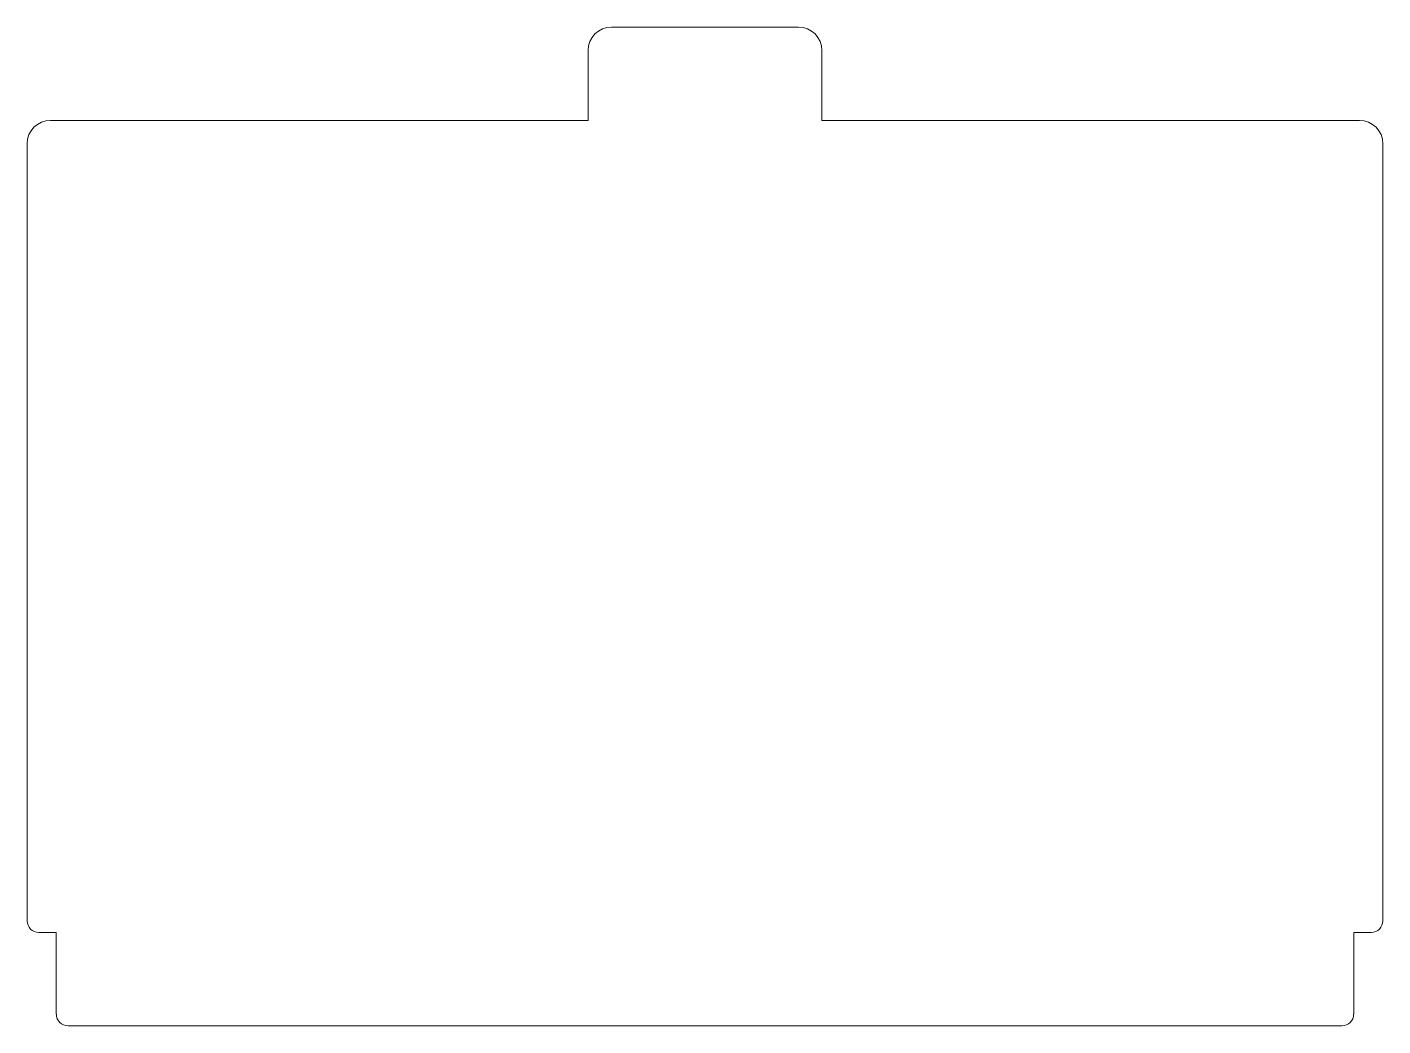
# Model space of a CAD drawing. Header units: inches. Extents: x 4.87 to 12.13, y 2.83 to 8.17.
import ezdxf

# ---------------------------------------------------------------- set-up
doc = ezdxf.new("R2010")
doc.units = ezdxf.units.IN
doc.header["$MEASUREMENT"] = 0

msp = doc.modelspace()

# ---------------------------------------------------------------- linework, layer by layer
at = {"color": 7, "linetype": 'Continuous', "lineweight": 15}
for p, q in [((9, 8.1714), (8, 8.1714)), ((7.875, 8.0464), (7.875, 7.6724)), ((9.125, 7.6724), (9.125, 8.0464)), ((7.875, 7.6724), (5, 7.6724)), ((12, 7.6724), (9.125, 7.6724)), ((4.875, 7.5474), (4.875, 3.3911)), ((12.125, 3.3911), (12.125, 7.5474)), ((4.9375, 3.3286), (5.0312, 3.3286)), ((5.0312, 3.3286), (5.0312, 2.8911)), ((11.9688, 3.3286), (12.0625, 3.3286)), ((11.9688, 2.8911), (11.9688, 3.3286)), ((5.0938, 2.8286), (11.9062, 2.8286))]:
    msp.add_line(p, q, dxfattribs=at)
for centre, radius, start, end in [((8, 8.0464), 0.125, 90, 180), ((9, 8.0464), 0.125, 0, 90), ((5, 7.5474), 0.125, 90, 180), ((12, 7.5474), 0.125, 0, 90), ((4.9375, 3.3911), 0.0625, 180, 270), ((12.0625, 3.3911), 0.0625, 270, 0), ((5.0938, 2.8911), 0.0625, 180, 270), ((11.9062, 2.8911), 0.0625, 270, 0)]:
    msp.add_arc(centre, radius, start, end, dxfattribs=at)

doc.saveas('drawing.dxf')
